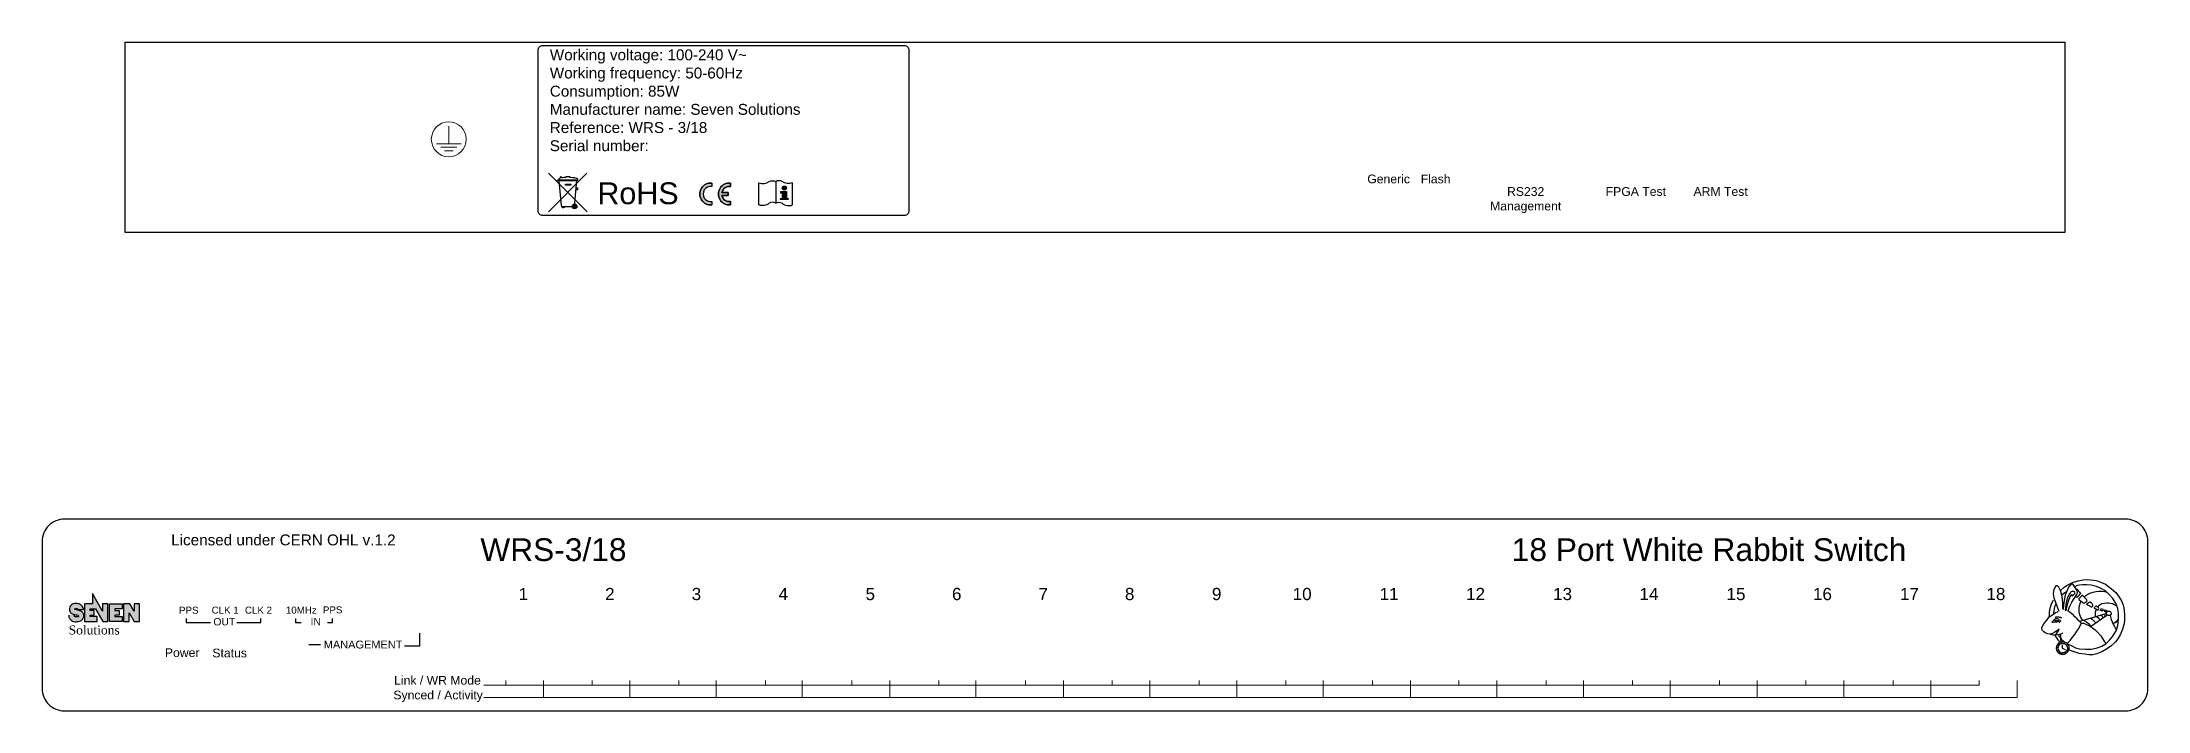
# Model space of a CAD drawing. Header units: millimetres. Extents: x 0 to 483, y 0 to 153.
import ezdxf

# ---------------------------------------------------------------- set-up
doc = ezdxf.new("R2010")
doc.units = ezdxf.units.MM
for name, color, linetype in [('Back panel 2d', 80, 'Continuous'), ('Back text 2d', 60, 'Continuous'), ('Front panel 2d', 7, 'Continuous'), ('Front text 2d', 195, 'Continuous')]:
    doc.layers.add(name, color=color, linetype=linetype)
doc.styles.add('Estilo1', font='arial.ttf')

msp = doc.modelspace()

# ---------------------------------------------------------------- hatches: boundary and pattern name
at = {"layer": 'Back text 2d'}
h = msp.add_hatch(color=7, dxfattribs=at)
h.paths.add_polyline_path([(153.49, 120.27), (153.49, 121.03, 1.105542), (153.49, 116.04), (153.49, 116.8, -1.154701)])
h.paths.add_polyline_path([(157.75, 116.04), (157.75, 116.8, -0.393102), (155.79, 118.16), (157.25, 118.16), (157.25, 118.91), (155.79, 118.91, -0.393102), (157.75, 120.27), (157.75, 121.03, 1.105542)])
h = msp.add_hatch(color=7, dxfattribs=at)
h.paths.add_polyline_path([(170.59, 119.13), (169.26, 119.13), (169.26, 118.84), (169.64, 118.84), (169.64, 117.52), (169.26, 117.52), (169.26, 117.24), (170.97, 117.24), (170.97, 117.52), (170.59, 117.52)])
h.paths.add_polyline_path([(170.58, 119.89, 1), (169.64, 119.89, 1)])
at = {"layer": 'Front text 2d'}
h = msp.add_hatch(color=7, dxfattribs=at)
edge = h.paths.add_edge_path()
edge.add_spline(control_points=[(6.09, 21.96), (6.09, 21.9), (6.09, 21.78), (6.11, 21.57), (6.2, 21.35), (6.35, 21.09), (6.59, 20.82), (6.92, 20.59), (7.36, 20.48), (7.82, 20.43), (8.35, 20.5), (8.8, 20.61), (9.13, 20.87), (9.34, 21.11), (9.53, 21.41), (9.57, 21.8), (9.54, 22.23), (9.31, 22.56), (9.05, 22.85), (8.66, 22.99), (8.22, 23.1), (7.85, 23.23), (7.6, 23.25), (7.47, 23.34), (7.55, 23.44), (7.67, 23.51), (7.86, 23.5), (8.02, 23.44), (8.16, 23.36), (8.17, 23.28), (8.18, 23.25)], knot_values=[0, 0, 0, 0, 3.611747, 7.073275, 12.299663, 17.613753, 24.672391, 33.40562, 40.385527, 51.322358, 60.030796, 71.784704, 77.772345, 84.034586, 90.517996, 97.735106, 106.749326, 114.743234, 121.06891, 129.13508, 138.00006, 148.276743, 151.253525, 153.497907, 155.176751, 157.725574, 161.624699, 165.564339, 168.080156, 169.978968, 169.978968, 169.978968, 169.978968], degree=3, periodic=0)
edge.add_line((8.18, 23.25), (9.45, 23.25))
edge.add_spline(control_points=[(9.45, 23.25), (9.45, 23.33), (9.47, 23.61), (9.22, 24.09), (8.65, 24.54), (7.82, 24.68), (7.06, 24.59), (6.56, 24.21), (6.26, 23.75), (6.25, 23.19), (6.38, 22.57), (6.94, 22.18), (7.59, 22.06), (8.08, 22.01), (8.39, 21.8), (8.29, 21.54), (8.08, 21.54), (7.87, 21.54), (7.66, 21.55), (7.51, 21.63), (7.41, 21.72), (7.38, 21.84), (7.37, 21.92), (7.37, 21.96)], knot_values=[0, 0, 0, 0, 4.79031, 16.021459, 30.193716, 45.553901, 64.197617, 73.019605, 81.797743, 94.873341, 104.659998, 117.60087, 131.822307, 143.037411, 146.998622, 150.89718, 155.133126, 158.320151, 163.155277, 166.913857, 168.223554, 170.972609, 173.404624, 173.404624, 173.404624, 173.404624], degree=3, periodic=0)
edge.add_line((7.37, 21.96), (6.09, 21.96))
h.paths.add_polyline_path([(11.53, 24.59), (9.74, 24.59), (9.74, 20.48), (12.65, 20.48), (12.65, 21.62), (11, 21.62), (11, 21.98), (11.93, 21.98), (11.93, 23.05), (11, 23.05), (11, 23.41), (12.21, 23.41), (13.89, 20.48), (15.07, 20.48), (15.07, 24.59), (13.86, 24.59), (13.86, 22.84), (11.53, 26.91)])
h.paths.add_polyline_path([(15.44, 24.59), (18.34, 24.59), (18.34, 23.41), (16.7, 23.41), (16.7, 23.05), (17.63, 23.05), (17.63, 21.98), (16.7, 21.98), (16.7, 21.62), (18.34, 21.62), (18.34, 20.48), (15.44, 20.48)])
h.paths.add_polyline_path([(21.11, 20.48), (22.29, 20.48), (22.29, 24.59), (21.08, 24.59), (21.08, 22.84), (20.08, 24.59), (18.66, 24.59), (18.66, 20.48), (19.94, 20.48), (19.94, 22.52)])

# ---------------------------------------------------------------- linework, layer by layer
at = {"layer": 'Back panel 2d', "color": 7, "extrusion": (0, -1.83697e-16, -1), "elevation": -140.5}
msp.add_lwpolyline([(-19, 109.72), (-19, 153.37), (-463.6, 153.37), (-463.6, 109.72)], close=True, dxfattribs=at)
at = {"layer": 'Back panel 2d', "color": 7, "lineweight": 20, "extrusion": (0, -1.83697e-16, -1), "elevation": -140.51}
for points in [[(-93.2, 130.07), (-93.2, 134.07)], [(-96, 130.07), (-90.4, 130.07)], [(-91.36, 129.27), (-95.04, 129.27)], [(-92.2, 128.47), (-94.2, 128.47)]]:
    msp.add_lwpolyline(points, dxfattribs=at)
at = {"layer": 'Back text 2d', "color": 7, "elevation": 140.5}
for points in [[(114.75, 152.59), (197.58, 152.59, -0.414214), (198.65, 151.52), (198.65, 114.68, -0.414214), (197.58, 113.61), (114.75, 113.61, -0.414214), (113.68, 114.68), (113.68, 151.52, -0.414214)], [(118.79, 122.22, 0.148183), (118.49, 122.11, 0.154495), (118.46, 122.06, 0.082082), (118.42, 121.81), (122.36, 121.81, 2.627985), (122.47, 122.07, 0.106966), (122.07, 122.21, 0.028035), (120.98, 122.3), (120.98, 122.44), (120.05, 122.44), (120.05, 122.31, 0.00746), (119.01, 122.25), (119.01, 122.39, 0.414214), (118.96, 122.44), (118.84, 122.44, 0.414214), (118.79, 122.39)], [(153.49, 121.03), (153.49, 120.27, 1.154701), (153.49, 116.8), (153.49, 116.04, -1.105542)], [(164.24, 121.06, 0.248571), (166.65, 121.42, -0.222007), (168.13, 121.42), (168.13, 116.42, 0.29838), (166.65, 116.42, -0.271921), (164.24, 116.03)], [(172.01, 121.06, -0.248571), (169.61, 121.42, 0.222007), (168.13, 121.42), (168.13, 116.42, -0.29838), (169.61, 116.42, 0.271921), (172.01, 116.03)], [(157.75, 120.27, 0.393102), (155.79, 118.91), (157.25, 118.91), (157.25, 118.16), (155.79, 118.16), (157.25, 118.16), (157.25, 118.91), (155.79, 118.91, -0.393102)]]:
    msp.add_lwpolyline(points, format="xyb", close=True, dxfattribs=at)
at = {"layer": 'Back text 2d', "color": 7, "lineweight": 20, "extrusion": (0, -1.83697e-16, -1), "elevation": -140.51}
for points in [[(-93.2, 130.07), (-93.2, 134.07)], [(-96, 130.07), (-90.4, 130.07)], [(-91.36, 129.27), (-95.04, 129.27)], [(-92.2, 128.47), (-94.2, 128.47)]]:
    msp.add_lwpolyline(points, dxfattribs=at)
at = {"layer": 'Back text 2d', "color": 7, "elevation": 140.5}
for points in [[(122.56, 121.66), (122.47, 121.59, -0.169887), (122.41, 121.57), (118.17, 121.57, -1), (118.17, 121.77), (122.38, 121.77)], [(118.41, 121.57), (118.98, 115.91, 0.385407), (119.23, 115.68), (122.02, 115.68), (122.53, 121.63)], [(153.49, 121.03, 1.105542), (153.49, 116.04)], [(153.49, 121.04), (153.49, 120.27, 1.154701), (153.49, 116.8), (153.49, 116.03)], [(157.75, 121.03, 1.105542), (157.75, 116.04)], [(157.75, 116.03), (157.75, 116.8, -0.393102), (155.79, 118.16, 0.393102), (157.75, 116.8), (157.75, 116.04, -1.105542), (157.75, 121.03), (157.75, 120.27), (157.75, 121.04)]]:
    msp.add_lwpolyline(points, format="xyb", dxfattribs=at)
msp.add_lwpolyline([(119.93, 120.81), (121.18, 120.81), (121.18, 120.56), (119.93, 120.56)], close=True, dxfattribs=at)
for points in [[(122.38, 119.98), (122.71, 119.98), (122.71, 119.46), (122.34, 119.46)], [(169.26, 119.13), (170.59, 119.13), (170.59, 117.52), (170.97, 117.52), (170.97, 117.24), (169.26, 117.24), (169.26, 117.52), (169.64, 117.52)], [(169.26, 119.13), (169.26, 118.84), (169.64, 118.84), (169.64, 117.52)]]:
    msp.add_lwpolyline(points, dxfattribs=at)
at = {"layer": 'Back text 2d', "color": 7, "lineweight": 20, "extrusion": (0, -1.83697e-16, -1)}
msp.add_circle((-93.2, 131.08, -140.51), 4, dxfattribs=at)
at = {"layer": 'Back text 2d', "color": 7}
for centre, radius in [((122.02, 115.68, 140.5), 0.536), ((122.02, 115.68, 140.5), 0.325), ((122.02, 115.68, 140.5), 0.221), ((170.11, 119.89, 140.5), 0.468)]:
    msp.add_circle(centre, radius, dxfattribs=at)
for points in [[(124.85, 123.3, 140.5), (124.85, 123.3, 140.5), (116.06, 114.47, 140.5), (116.06, 114.47, 140.5)], [(116.09, 123.29, 140.5), (116.09, 123.29, 140.5), (124.89, 114.47, 140.5), (124.89, 114.47, 140.5)], [(122.47, 122.08, 140.5), (122.47, 122.07, 140.5), (122.47, 122.07, 140.5), (122.47, 122.07, 140.5)], [(119.28, 115.68, 140.5), (119.28, 115.68, 140.5), (119.56, 115.68, 140.5), (119.56, 115.68, 140.5)], [(119.28, 115.35, 140.5), (119.28, 115.35, 140.5), (119.28, 115.68, 140.5), (119.28, 115.68, 140.5)], [(119.56, 115.35, 140.5), (119.56, 115.35, 140.5), (119.28, 115.35, 140.5), (119.28, 115.35, 140.5)], [(119.56, 115.68, 140.5), (119.56, 115.68, 140.5), (119.56, 115.35, 140.5), (119.56, 115.35, 140.5)]]:
    msp.add_open_spline(points, degree=3, dxfattribs=at)
at = {"layer": 'Front panel 2d', "color": 7, "elevation": 140.5}
msp.add_lwpolyline([(477.46, 44), (5.14, 44, 0.414214), (0, 38.86), (0, 5.14, 0.414214), (5.14, 0), (477.46, 0, 0.414214), (482.6, 5.14), (482.6, 38.86, 0.414214)], format="xyb", close=True, dxfattribs=at)
at = {"layer": 'Front text 2d', "color": 7, "lineweight": 20}
for p, q in [((101.27, 5.9, 140.5), (443.92, 5.9, 140.5)), ((106.29, 5.9, 140.5), (106.29, 7, 140.5)), ((114.89, 7, 140.5), (114.89, 3.04, 140.5)), ((126.09, 5.9, 140.5), (126.09, 7, 140.5)), ((134.69, 7, 140.5), (134.69, 3.04, 140.5)), ((145.9, 5.9, 140.5), (145.9, 7, 140.5)), ((154.5, 7, 140.5), (154.5, 3.04, 140.5)), ((165.8, 5.9, 140.5), (165.8, 7, 140.5)), ((174.2, 7, 140.5), (174.2, 3.04, 140.5)), ((185.6, 5.9, 140.5), (185.6, 7, 140.5)), ((194.3, 7, 140.5), (194.3, 3.04, 140.5)), ((205.5, 5.9, 140.5), (205.5, 7, 140.5)), ((214, 7, 140.5), (214, 3.04, 140.5)), ((225.4, 5.9, 140.5), (225.4, 7, 140.5)), ((234.1, 7, 140.5), (234.1, 3.04, 140.5)), ((245.2, 5.9, 140.5), (245.2, 7, 140.5)), ((253.9, 7, 140.5), (253.9, 3.04, 140.5)), ((265.2, 5.9, 140.5), (265.2, 7, 140.5)), ((273.8, 7, 140.5), (273.8, 3.04, 140.5)), ((285, 5.9, 140.5), (285, 7, 140.5)), ((293.6, 7, 140.5), (293.6, 3.04, 140.5)), ((304.89, 5.9, 140.5), (304.89, 7, 140.5)), ((313.59, 7, 140.5), (313.59, 3.04, 140.5)), ((324.69, 5.9, 140.5), (324.69, 7, 140.5)), ((333.39, 7, 140.5), (333.39, 3.04, 140.5)), ((344.69, 5.9, 140.5), (344.69, 7, 140.5)), ((353.29, 7, 140.5), (353.29, 3.04, 140.5)), ((364.49, 5.9, 140.5), (364.49, 7, 140.5)), ((373.09, 7, 140.5), (373.09, 3.04, 140.5)), ((384.39, 5.9, 140.5), (384.39, 7, 140.5)), ((393.09, 7, 140.5), (393.09, 3.04, 140.5)), ((404.19, 5.9, 140.5), (404.19, 7, 140.5)), ((412.89, 7, 140.5), (412.89, 3.04, 140.5)), ((424.22, 5.9, 140.5), (424.22, 7, 140.5)), ((432.82, 7, 140.5), (432.82, 3.04, 140.5)), ((443.92, 5.9, 140.5), (443.92, 7, 140.5)), ((452.62, 7, 140.5), (452.62, 3.04, 140.5)), ((101.27, 3.04, 140.5), (452.62, 3.04, 140.5))]:
    msp.add_line(p, q, dxfattribs=at)
at = {"layer": 'Front text 2d', "color": 7, "elevation": 140.5}
for points in [[(464.13, 15.46), (464.76, 16.11), (465.36, 16.88), (465.82, 17.5), (466.34, 18.27), (466.75, 18.9), (467.18, 19.76), (467.35, 20.06), (467.16, 20.38), (466.76, 20.66), (466.41, 21.08), (465.88, 21.61), (465.54, 21.96), (464.81, 22.58), (464.3, 22.89), (464.33, 22.98), (464.66, 23.89), (465.2, 24.97), (465.74, 25.8), (466.19, 26.45), (466.42, 26.84), (466.44, 27.14), (466.36, 27.48), (466.16, 27.91), (465.76, 28.5), (465.51, 29), (465.35, 29.15), (465.15, 29.05), (464.86, 28.91), (464.43, 28.38), (464.01, 27.47), (463.65, 26.54), (463.46, 25.78), (463.27, 24.26), (463.18, 23.25), (463.14, 23.82), (463.09, 24.77), (463.01, 25.51), (462.95, 26.17), (462.83, 26.82), (462.65, 27.39), (462.44, 27.91), (462.16, 28.34), (461.9, 28.65), (461.69, 28.72), (461.48, 28.65), (461.24, 28.27), (461.03, 27.8), (460.96, 27.35), (460.92, 26.81), (460.96, 26.37), (461.06, 25.94), (461.28, 25.3), (461.58, 24.47), (461.94, 23.52), (462.19, 22.84)], [(462.6, 27.61), (463.43, 28.36), (464.25, 28.88), (465.35, 29.43), (466.64, 29.84), (467.75, 30.07), (468.68, 30.11), (469.41, 30.09), (470.12, 30.01), (470.72, 29.93)], [(470.79, 29.91), (471.99, 29.48), (472.92, 29.04), (474.27, 28.01), (475.25, 27.13), (476.02, 26.1), (476.6, 25.11), (476.91, 24.23), (477.08, 23.62), (477.2, 22.93), (477.25, 22.1), (477.25, 20.97), (477.14, 19.94), (476.73, 18.52), (476.27, 17.48), (475.74, 16.54), (475.17, 15.82), (474.05, 14.76), (472.99, 14.05), (472.01, 13.54), (470.88, 13.1), (469.95, 12.86), (469.04, 12.84), (468.12, 12.98), (466.86, 13.16), (465.25, 13.67), (464.6, 13.96)], [(460.08, 21.65), (460.04, 22.06), (460.05, 22.59), (460.15, 23.14), (460.28, 23.76), (460.46, 24.33), (460.71, 24.98), (460.95, 25.49)], [(461.06, 22.28), (461.08, 22.47), (461.11, 22.92), (461.17, 23.42), (461.3, 23.92), (461.41, 24.27), (461.54, 24.55)], [(462.91, 26.59), (463.23, 26.89), (463.53, 27.14), (463.87, 27.34), (463.97, 27.39)], [(464.92, 27.22), (464.53, 26.75), (464.19, 25.96), (463.95, 25.15), (463.83, 24.41), (463.73, 23.66), (463.66, 23.17), (463.68, 23.12), (463.75, 23.08), (463.85, 23.09), (463.93, 23.17), (463.98, 23.37), (464.09, 24.02)], [(464.09, 24.03), (464.25, 24.72), (464.47, 25.39), (464.69, 26.02), (464.82, 26.26), (465, 26.52), (465.16, 26.66), (465.16, 26.53), (465.19, 26.39), (465.24, 26.33), (465.33, 26.37), (465.55, 26.63), (465.82, 26.93), (465.82, 27.2), (465.61, 27.37), (465.27, 27.4), (464.97, 27.27)], [(464.21, 15.41), (465.18, 14.89), (466.03, 14.5), (466.89, 14.27), (468.27, 14.13), (469.62, 14.13), (470.76, 14.36), (472.04, 14.81), (472.98, 15.36), (473.83, 16.25), (474.58, 17.16), (475.43, 18.51), (475.75, 19.62), (475.89, 20.94), (475.89, 22.29), (475.7, 23.52), (475.23, 24.72), (474.6, 25.79), (473.73, 26.73), (472.85, 27.5), (471.77, 28.12), (470.83, 28.52), (469.57, 28.8), (468.5, 28.91), (467.63, 28.92), (466.94, 28.82), (466.37, 28.73), (465.82, 28.48)], [(466.12, 28.01), (466.32, 27.89), (466.65, 27.57), (466.95, 27.21), (467.15, 26.96), (467.02, 26.81), (466.78, 26.49), (466.57, 26.25), (466.43, 26.02), (466.23, 26.08), (466.02, 26.22)], [(467.61, 20.88), (467.28, 21.27), (467, 22.02), (466.86, 22.74), (466.86, 23.44), (466.96, 24.24)], [(466.97, 24.28), (467.14, 24.9), (467.3, 25.21)], [(468.09, 26.15), (468.4, 26.46), (468.82, 26.77), (469.33, 27), (470.04, 27.25), (470.69, 27.38)], [(468.77, 24.36), (468.93, 24.28), (469.26, 24.08), (469.6, 23.9), (469.77, 23.89), (469.87, 23.97), (469.95, 24.12), (469.98, 24.3), (469.9, 24.5), (469.64, 24.7), (469.4, 24.9), (469.22, 24.93), (469.06, 24.84), (468.89, 24.69), (468.71, 24.55), (468.57, 24.45), (468.78, 24.36)], [(470.72, 27.39), (471.35, 27.46), (472.12, 27.45), (472.77, 27.37), (473.14, 27.24)], [(471.13, 23.91), (471.35, 24.16), (471.68, 24.43), (472.12, 24.62), (472.62, 24.74), (473.18, 24.82), (473.55, 24.81), (474, 24.74), (474.53, 24.61), (474.9, 24.44), (475.31, 24.18), (475.45, 24.08)], [(8.18, 23.25), (9.45, 23.25)], [(33, 21.2), (33, 20.26), (38.58, 20.26)], [(44.62, 20.26), (50.12, 20.26), (50.12, 21.22)], [(58.1, 21.2), (58.1, 20.26), (59.38, 20.26)], [(65.41, 20.26), (66.55, 20.26), (66.55, 21.22)], [(461.37, 17.47), (461.62, 17.68), (461.91, 18.02), (462.13, 18.38), (462.28, 18.83), (461.98, 18.52), (461.67, 18.3), (461.31, 18.05), (460.74, 17.77), (460.27, 17.63), (459.65, 17.7), (459.09, 17.89), (458.75, 18.1), (458.46, 18.46), (458.27, 18.77), (458.32, 19.13), (458.59, 19.68), (458.95, 20.28), (459.48, 20.88), (459.99, 21.54), (460.72, 22.06), (461.38, 22.51), (462.02, 22.83)], [(461.17, 20.75), (461.38, 20.76), (461.59, 20.77), (461.87, 20.77), (461.98, 20.78)], [(461.35, 21.51), (461.72, 21.6), (462.13, 21.6), (462.56, 21.51), (462.84, 21.35)], [(461.39, 21.5), (461.58, 21.54), (461.87, 21.58), (462.14, 21.57), (462.36, 21.52), (462.59, 21.45), (462.8, 21.38)], [(462.2, 20.43), (462.4, 20.26)], [(462.41, 20.6), (462.57, 20.46)], [(462.48, 20.83), (462.68, 20.73)], [(466.99, 20.6), (473.04, 22.34)], [(467.35, 20.09), (467.86, 20.11), (468.56, 19.83), (469.21, 19.5), (469.91, 19.04), (470.48, 18.58), (471.1, 17.97), (471.78, 17.22), (472.22, 16.62), (472.69, 15.85), (473.02, 15.38)], [(467.76, 20.8), (468.17, 20.63), (468.64, 20.37), (468.98, 20.06), (469.25, 19.73), (469.54, 19.38)], [(469.45, 21.33), (469.83, 21.07), (470.17, 20.77), (470.43, 20.45), (470.6, 20.14)], [(469.46, 19.32), (473.2, 21.98)], [(470.72, 23.29), (470.65, 23.14), (470.52, 22.67), (470.48, 22.18), (470.53, 21.75), (470.57, 21.63)], [(470.78, 21.68), (471.03, 21.51), (471.34, 21.24), (471.51, 20.97), (471.59, 20.85)], [(471.75, 21.95), (471.96, 21.86), (472.11, 21.69), (472.24, 21.45), (472.3, 21.3)], [(472.47, 22.19), (472.62, 22.04), (472.7, 21.89), (472.79, 21.71)], [(473.18, 22.68), (473.03, 22.71), (472.91, 22.73), (472.77, 22.77), (472.7, 22.84), (472.7, 22.98), (472.75, 23.11), (472.82, 23.16), (472.95, 23.14), (473.12, 23.02), (473.34, 22.84)], [(473.95, 21.9), (474.01, 21.56), (474.18, 21), (474.4, 20.42), (474.64, 19.9), (474.93, 19.35), (475.17, 18.93), (475.43, 18.54)], [(474.54, 20.1), (474.9, 20.19), (475.25, 20.39), (475.56, 20.63), (475.89, 21.03)], [(474.56, 20.1), (475.1, 20.29), (475.48, 20.5), (475.78, 20.74)], [(63.83, 15.13), (61.09, 15.13)], [(83.07, 14.94), (86.57, 14.94), (86.57, 17.8), (86.57, 17.8)], [(460.17, 17.62), (460.53, 17.52), (460.98, 17.43), (461.49, 17.44), (462.03, 17.52), (462.45, 17.62), (462.9, 17.77), (463.13, 17.88)], [(461.29, 17.39), (461.45, 17.08), (461.64, 16.74), (461.94, 16.32), (462.24, 15.97), (462.37, 15.82)], [(462.23, 15.73), (461.93, 15.34), (461.68, 14.83), (461.58, 14.4), (461.65, 13.91), (461.94, 13.44), (462.46, 13.1), (462.96, 12.97)], [(461.71, 14.58), (461.86, 14.56)], [(462.44, 15.39), (462.22, 15.1), (462.03, 14.72), (461.96, 14.4), (462.01, 14.04), (462.23, 13.69), (462.61, 13.43), (462.98, 13.34)], [(462.05, 15.33), (462.18, 15.23)], [(462.08, 17.48), (462.22, 17.17), (462.48, 16.86), (462.82, 16.38), (463.17, 16.05), (463.47, 15.81)], [(462.21, 15.72), (462.43, 15.81), (462.78, 15.84), (463.17, 15.87), (463.59, 15.8), (464, 15.6), (464.28, 15.24), (464.47, 14.77), (464.51, 14.3), (464.42, 13.9), (464.16, 13.5), (463.81, 13.17), (463.45, 12.97), (463.04, 12.95), (463, 12.96)], [(462.43, 15.39), (462.59, 15.45), (462.85, 15.47), (463.14, 15.49), (463.45, 15.44), (463.75, 15.3), (463.96, 15.02), (464.11, 14.68), (464.14, 14.33), (464.07, 14.03), (463.87, 13.73), (463.62, 13.49), (463.35, 13.34), (463.04, 13.33), (463.02, 13.33)], [(462.52, 17.65), (462.54, 17.2), (462.56, 16.79), (462.61, 16.32), (462.68, 15.93)], [(462.72, 15.74), (462.74, 15.56)], [(462.92, 15.06), (462.92, 14.36), (463.65, 14.12)], [(463.54, 15.5), (463.63, 15.69)], [(464.06, 15.07), (464.2, 15.14)], [(461.88, 13.74), (462.04, 13.84)], [(462.35, 13.32), (462.43, 13.46)], [(462.9, 13.09), (462.91, 13.26)], [(463.63, 13.38), (463.72, 13.25)], [(464.04, 13.85), (464.23, 13.76)], [(464.19, 14.35), (464.39, 14.35)]]:
    msp.add_lwpolyline(points, dxfattribs=at)
for points in [[(11.53, 24.59), (9.74, 24.59), (9.74, 20.48), (12.65, 20.48), (12.65, 21.62), (11, 21.62), (11, 21.98), (11.93, 21.98), (11.93, 23.05), (11, 23.05), (11, 23.41), (12.21, 23.41), (13.89, 20.48), (15.07, 20.48), (15.07, 24.59), (13.86, 24.59), (13.86, 22.84), (11.53, 26.91)], [(15.44, 24.59), (18.34, 24.59), (18.34, 23.41), (16.7, 23.41), (16.7, 23.05), (17.63, 23.05), (17.63, 21.98), (16.7, 21.98), (16.7, 21.62), (18.34, 21.62), (18.34, 20.48), (15.44, 20.48)], [(21.11, 20.48), (22.29, 20.48), (22.29, 24.59), (21.08, 24.59), (21.08, 22.84), (20.08, 24.59), (18.66, 24.59), (18.66, 20.48), (19.94, 20.48), (19.94, 22.52)], [(466.95, 25.86), (466.74, 25.69), (466.81, 25.56), (467.11, 25.31), (467.48, 25.02), (467.83, 24.78), (467.97, 24.73), (468.15, 24.78), (468.34, 24.91), (468.53, 25.1), (468.65, 25.26), (468.64, 25.39), (468.54, 25.52), (467.76, 26.32), (467.5, 26.55), (467.37, 26.35), (467.18, 26.11)], [(460.8, 20.6), (460.57, 20.32), (460.86, 20.34), (461.29, 20.39), (461.71, 20.4), (462.09, 20.55), (462.29, 20.71), (462.28, 20.91), (462.13, 21.07), (461.86, 21.15), (461.48, 21.11), (461.09, 20.9)], [(470.51, 23.45), (470.79, 23.32), (471.02, 23.17), (471.2, 23.19), (471.32, 23.33), (471.38, 23.53), (471.25, 23.73), (471, 23.88), (470.76, 24.03), (470.65, 24.09), (470.55, 23.95), (470.43, 23.78), (470.31, 23.64), (470.27, 23.59), (470.34, 23.55)], [(471.87, 23.47), (472.07, 23.39), (472.24, 23.31), (472.36, 23.2), (472.41, 23.09), (472.38, 23), (472.26, 22.94), (472.14, 22.94), (471.97, 22.97), (471.79, 23.02), (471.63, 23.12), (471.71, 23.25), (471.79, 23.35)], [(474.17, 22.28), (474.05, 22.01), (473.85, 21.86), (473.57, 21.87), (473.31, 21.92), (473.14, 22.13), (473.06, 22.39), (473.17, 22.63), (473.34, 22.81), (473.57, 22.89), (473.79, 22.88), (473.97, 22.78), (474.1, 22.62)]]:
    msp.add_lwpolyline(points, close=True, dxfattribs=at)
at = {"layer": 'Front text 2d', "color": 7}
for points in [[(9.45, 23.25, 140.5), (9.45, 23.5, 140.5), (9.21, 24.02, 140.5), (8.64, 24.47, 140.5), (7.87, 24.63, 140.5), (6.93, 24.46, 140.5), (6.57, 24.19, 140.5), (6.33, 23.81, 140.5), (6.28, 23.14, 140.5), (6.42, 22.66, 140.5), (6.93, 22.24, 140.5), (7.64, 22.06, 140.5), (8.2, 21.92, 140.5), (8.34, 21.78, 140.5), (8.27, 21.59, 140.5), (8.06, 21.54, 140.5), (7.9, 21.54, 140.5), (7.65, 21.57, 140.5), (7.48, 21.66, 140.5), (7.44, 21.71, 140.5), (7.39, 21.84, 140.5), (7.37, 21.96, 140.5)], [(6.09, 21.96, 140.5), (6.09, 21.78, 140.5), (6.11, 21.6, 140.5), (6.2, 21.35, 140.5), (6.34, 21.12, 140.5), (6.58, 20.85, 140.5), (6.96, 20.6, 140.5), (7.3, 20.5, 140.5), (7.86, 20.45, 140.5), (8.3, 20.5, 140.5), (8.87, 20.69, 140.5), (9.12, 20.88, 140.5), (9.33, 21.12, 140.5), (9.49, 21.41, 140.5), (9.55, 21.77, 140.5), (9.49, 22.23, 140.5), (9.28, 22.58, 140.5), (9.05, 22.81, 140.5), (8.68, 22.98, 140.5), (8.24, 23.1, 140.5), (7.73, 23.24, 140.5), (7.58, 23.27, 140.5), (7.5, 23.35, 140.5), (7.54, 23.42, 140.5), (7.66, 23.49, 140.5), (7.86, 23.49, 140.5), (8.05, 23.42, 140.5), (8.15, 23.34, 140.5), (8.18, 23.25, 140.5)]]:
    msp.add_spline(points, degree=3, dxfattribs=at)

# ---------------------------------------------------------------- texts
at = {"layer": 'Back text 2d', "color": 7, "style": 'Estilo1'}
for s, insert, char_height, width, attachment_point in [('Working voltage: 100-240 V~\\PWorking frequency: 50-60Hz\\PConsumption: 85W\\PManufacturer name:{\\C0; }Seven Solutions\\PReference: WRS - 3/18\\PSerial number:', (116.35, 151.7, 140.5), 2.5, 98.5685, 1), ('RoHS', (127.25, 121.2, 140.5), 5, 29.6413, 1), ('Generic', (308.59, 122.99, 140.5), 2, 15.4556, 2), ('Flash', (319.36, 122.99, 140.5), 2, 9.3861, 2), ('RS232 Management', (340, 120.11, 140.5), 2, 15.4556, 2), ('FPGA Test', (358.34, 120.11, 140.5), 2, 15.4556, 1), ('ARM Test', (378.47, 120.11, 140.5), 2, 15.4556, 1)]:
    msp.add_mtext(s, dxfattribs=dict(at, insert=insert, char_height=char_height, width=width, attachment_point=attachment_point))
at = {"layer": 'Front text 2d', "color": 7, "style": 'Estilo1'}
for s, insert, char_height, width, attachment_point in [('Licensed under CERN OHL v.1.2', (55.3, 40.46, 140.16), 2.5, 57.5037, 2), ('WRS-3/18', (117.18, 39.58, 140.5), 5.2, 146.418, 2), ('18 Port White Rabbit Switch', (382.02, 39.58, 140.5), 5.2, 146.418, 2), ('1', (109.21, 28.21, 140.5), 2.8, 23.5709, 1), ('2', (129.02, 28.21, 140.5), 2.8, 23.5709, 1), ('3', (148.87, 28.21, 140.5), 2.8, 23.5709, 1), ('4', (168.77, 28.21, 140.5), 2.8, 23.5709, 1), ('5', (188.71, 28.21, 140.5), 2.8, 23.5709, 1), ('6', (208.52, 28.21, 140.5), 2.8, 23.5709, 1), ('7', (228.35, 28.21, 140.5), 2.8, 23.5709, 1), ('8', (248.16, 28.21, 140.5), 2.8, 23.5709, 1), ('9', (268.1, 28.21, 140.5), 2.8, 23.5709, 1), ('10', (286.6, 28.21, 140.5), 2.8, 23.5709, 1), ('11', (306.53, 28.21, 140.5), 2.8, 23.5709, 1), ('12', (326.34, 28.21, 140.5), 2.8, 23.5709, 1), ('13', (346.28, 28.21, 140.5), 2.8, 23.5709, 1), ('14', (366.09, 28.21, 140.5), 2.8, 23.5709, 1), ('15', (386.03, 28.21, 140.5), 2.8, 23.5709, 1), ('16', (405.84, 28.21, 140.5), 2.8, 23.5709, 1), ('17', (425.78, 28.21, 140.5), 2.8, 23.5709, 1), ('18', (445.59, 28.21, 140.5), 2.8, 23.5709, 1), ('{\\C0;PPS}', (33.61, 23.89, 140.5), 1.6, 7.0518, 2), ('{\\C0;CLK 1}', (41.96, 23.91, 140.5), 1.6, 9.5377, 2), ('{\\H0.9444x;\\C0;OUT}', (41.75, 21.31, 140.5), 1.8, 7.0518, 2), ('{\\C0;CLK 2}', (49.59, 23.91, 140.5), 1.6, 9.5377, 2), ('{\\C0;10MHz}', (59.4, 23.91, 140.5), 1.6, 9.4575, 2), ('{\\H0.9444x;\\C0;IN}', (62.71, 21.31, 140.5), 1.8, 7.0518, 2), ('{\\C0;PPS}', (66.59, 23.96, 140.5), 1.6, 13.3387, 2), ('MANAGEMENT', (64.55, 16.12, 140.5), 1.8, 17.8935, 1), ('Power', (28.14, 14.36, 140.5), 2, 7.3817, 1), ('Status', (39.02, 14.28, 140.5), 2, 8.3673, 1), ('Link / WR Mode', (80.67, 8.03, 140.5), 2, 22.8172, 1), ('Synced / Activity', (90.75, 4.65, 140.5), 2, 24.8073, 2)]:
    msp.add_mtext(s, dxfattribs=dict(at, insert=insert, char_height=char_height, width=width, attachment_point=attachment_point))
at = {"layer": 'Front text 2d', "color": 7, "insert": (6.08, 19.58, 140.5), "char_height": 2.0499, "width": 17.9837, "attachment_point": 1}
msp.add_mtext('{\\fBook Antiqua|b0|i0|c0|p18;Solutions}', dxfattribs=at)

doc.saveas('drawing.dxf')
